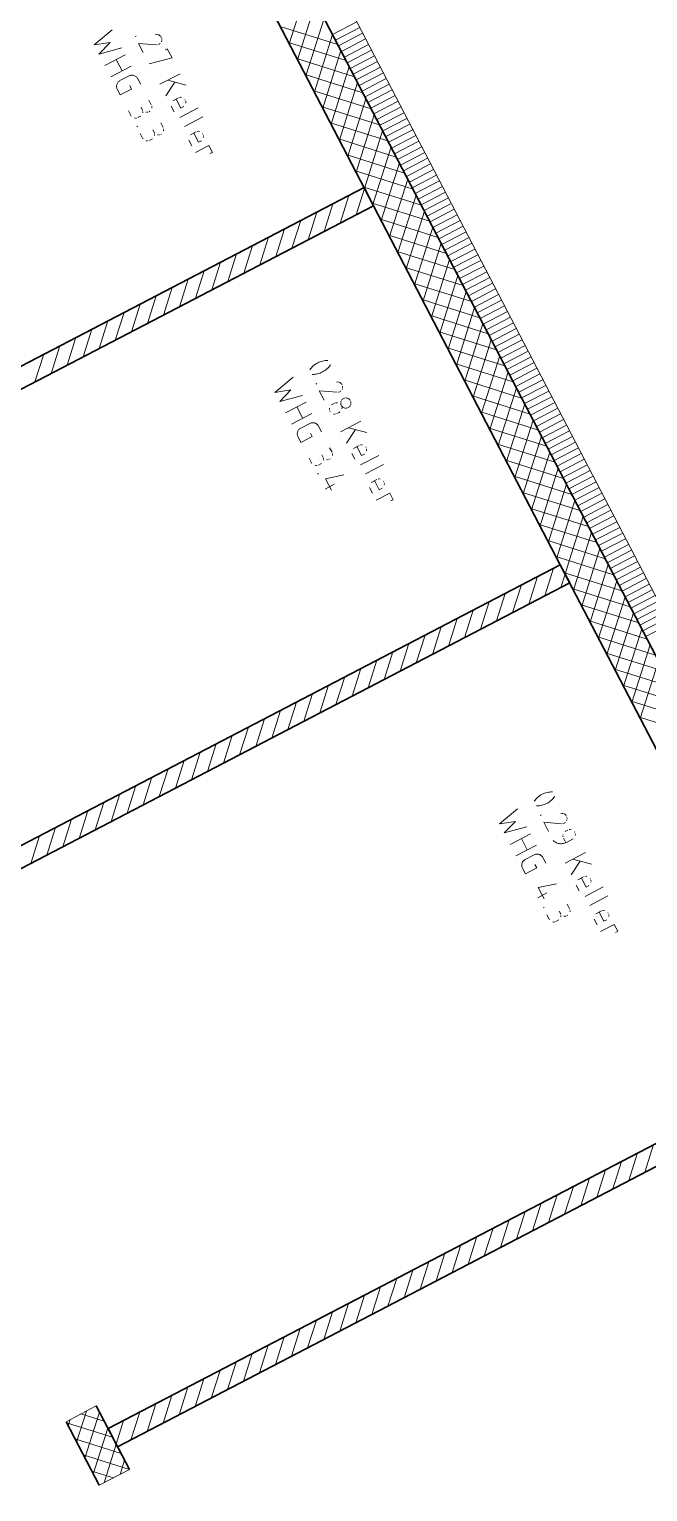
# Model space of a CAD drawing. Header units: metres. Extents: x 2740299.3 to 2740354.3, y 1267793.1 to 1267844.4.
# Drawn here: x 2740332.33 to 2740335.95, y 1267818.38 to 1267826.95 of the extents above; entities that cross this region are included whole.
import ezdxf

# ---------------------------------------------------------------- set-up
doc = ezdxf.new("R2010")
doc.units = ezdxf.units.M
doc.layers.add('grundriss', color=7, linetype='Continuous', true_color=0x000000)

msp = doc.modelspace()

# ---------------------------------------------------------------- linework, layer by layer
at = {"layer": 'grundriss', "color": 7, "linetype": 'Continuous', "lineweight": 18}
for p, q in [((2740335.8045, 1267824.0007), (2740328.871, 1267837.3247)), ((2740343.9843, 1267808.2817), (2740335.8045, 1267824.0007))]:
    msp.add_line(p, q, dxfattribs=at)
at = {"layer": 'grundriss', "color": 7, "linetype": 'Continuous', "lineweight": 35}
for p, q in [((2740335.6625, 1267823.9269), (2740328.729, 1267837.2508)), ((2740328.5073, 1267837.1354), (2740335.4407, 1267823.8115)), ((2740334.2913, 1267826.0203), (2740330.1354, 1267823.8576)), ((2740334.3467, 1267825.9139), (2740334.2913, 1267826.0203)), ((2740330.1908, 1267823.7512), (2740334.3467, 1267825.9139)), ((2740343.8424, 1267808.2078), (2740335.6625, 1267823.9269)), ((2740335.4407, 1267823.8115), (2740331.2848, 1267821.6488)), ((2740335.4961, 1267823.705), (2740335.4407, 1267823.8115)), ((2740335.4407, 1267823.8115), (2740343.6206, 1267808.0924)), ((2740331.3402, 1267821.5424), (2740335.4961, 1267823.705)), ((2740336.9479, 1267820.9152), (2740332.792, 1267818.7525)), ((2740332.8474, 1267818.646), (2740337.0033, 1267820.8087)), ((2740332.9166, 1267818.513), (2740332.7227, 1267818.8856)), ((2740332.5453, 1267818.7932), (2740332.7392, 1267818.4207)), ((2740332.792, 1267818.7525), (2740332.8474, 1267818.646))]:
    msp.add_line(p, q, dxfattribs=at)
at = {"layer": 'grundriss', "color": 18, "linetype": 'Continuous', "lineweight": 0, "true_color": 0x000000}
for p, q in [((2740333.8533, 1267826.862), (2740333.9597, 1267827.1992)), ((2740333.9023, 1267826.7679), (2740334.0086, 1267827.1051)), ((2740333.8003, 1267826.9639), (2740334.1375, 1267826.8575)), ((2740333.9512, 1267826.6738), (2740334.0576, 1267827.011)), ((2740334.2485, 1267826.9909), (2740334.1065, 1267826.917)), ((2740334.2658, 1267826.9576), (2740334.1238, 1267826.8838)), ((2740333.8493, 1267826.8698), (2740334.1864, 1267826.7634)), ((2740334.0002, 1267826.5797), (2740334.1066, 1267826.9169)), ((2740334.2831, 1267826.9243), (2740334.1411, 1267826.8505)), ((2740334.3004, 1267826.8911), (2740334.1585, 1267826.8172)), ((2740334.0492, 1267826.4857), (2740334.1555, 1267826.8228)), ((2740334.3177, 1267826.8578), (2740334.1758, 1267826.784)), ((2740334.335, 1267826.8245), (2740334.1931, 1267826.7507)), ((2740334.3523, 1267826.7913), (2740334.2104, 1267826.7174)), ((2740333.8982, 1267826.7757), (2740334.2354, 1267826.6693)), ((2740334.0981, 1267826.3916), (2740334.2045, 1267826.7287)), ((2740334.3696, 1267826.758), (2740334.2277, 1267826.6842)), ((2740334.3869, 1267826.7248), (2740334.245, 1267826.6509)), ((2740333.9472, 1267826.6816), (2740334.2844, 1267826.5753)), ((2740334.1471, 1267826.2975), (2740334.2535, 1267826.6347)), ((2740334.4043, 1267826.6915), (2740334.2623, 1267826.6176)), ((2740334.4216, 1267826.6582), (2740334.2796, 1267826.5844)), ((2740334.4389, 1267826.625), (2740334.2969, 1267826.5511)), ((2740333.9962, 1267826.5875), (2740334.3333, 1267826.4812)), ((2740334.1961, 1267826.2034), (2740334.3024, 1267826.5406)), ((2740334.4562, 1267826.5917), (2740334.3143, 1267826.5178)), ((2740334.4735, 1267826.5584), (2740334.3316, 1267826.4846)), ((2740334.4908, 1267826.5252), (2740334.3489, 1267826.4513)), ((2740334.0451, 1267826.4934), (2740334.3823, 1267826.3871)), ((2740334.245, 1267826.1093), (2740334.3514, 1267826.4465)), ((2740334.5081, 1267826.4919), (2740334.3662, 1267826.418)), ((2740334.5254, 1267826.4586), (2740334.3835, 1267826.3848)), ((2740334.0941, 1267826.3994), (2740334.4313, 1267826.293)), ((2740334.294, 1267826.0152), (2740334.4003, 1267826.3524)), ((2740334.5427, 1267826.4254), (2740334.4008, 1267826.3515)), ((2740334.56, 1267826.3921), (2740334.4181, 1267826.3182)), ((2740334.5774, 1267826.3588), (2740334.4354, 1267826.285)), ((2740334.143, 1267826.3053), (2740334.4802, 1267826.1989)), ((2740334.5947, 1267826.3256), (2740334.4527, 1267826.2517)), ((2740334.612, 1267826.2923), (2740334.47, 1267826.2184)), ((2740334.192, 1267826.2112), (2740334.5292, 1267826.1048)), ((2740334.3429, 1267825.9211), (2740334.4493, 1267826.2583)), ((2740334.6293, 1267826.259), (2740334.4874, 1267826.1852)), ((2740334.6466, 1267826.2258), (2740334.5047, 1267826.1519)), ((2740334.6639, 1267826.1925), (2740334.522, 1267826.1186)), ((2740334.241, 1267826.1171), (2740334.5781, 1267826.0107)), ((2740334.3919, 1267825.827), (2740334.4983, 1267826.1642)), ((2740334.6812, 1267826.1592), (2740334.5393, 1267826.0854)), ((2740334.6985, 1267826.126), (2740334.5566, 1267826.0521)), ((2740334.294, 1267826.0152), (2740334.2454, 1267825.8611)), ((2740334.2899, 1267826.023), (2740334.6271, 1267825.9166)), ((2740334.4409, 1267825.7329), (2740334.5472, 1267826.0701)), ((2740334.7158, 1267826.0927), (2740334.5739, 1267826.0188)), ((2740334.7332, 1267826.0594), (2740334.5912, 1267825.9856)), ((2740334.7505, 1267826.0262), (2740334.6085, 1267825.9523)), ((2740334.1082, 1267825.925), (2740334.0572, 1267825.7632)), ((2740334.2023, 1267825.974), (2740334.1513, 1267825.8122)), ((2740334.3389, 1267825.9289), (2740334.6761, 1267825.8225)), ((2740334.4898, 1267825.6389), (2740334.5962, 1267825.976)), ((2740334.7678, 1267825.9929), (2740334.6258, 1267825.9191)), ((2740334.7851, 1267825.9596), (2740334.6432, 1267825.8858)), ((2740334.8024, 1267825.9264), (2740334.6605, 1267825.8525)), ((2740334.0142, 1267825.8761), (2740333.9631, 1267825.7142)), ((2740334.3429, 1267825.9211), (2740334.3395, 1267825.9101)), ((2740334.5388, 1267825.5448), (2740334.6452, 1267825.8819)), ((2740334.8197, 1267825.8931), (2740334.6778, 1267825.8193)), ((2740334.837, 1267825.8598), (2740334.6951, 1267825.786)), ((2740333.826, 1267825.7782), (2740333.7749, 1267825.6163)), ((2740333.9201, 1267825.8271), (2740333.869, 1267825.6653)), ((2740334.3879, 1267825.8348), (2740334.725, 1267825.7285)), ((2740334.5877, 1267825.4507), (2740334.6941, 1267825.7879)), ((2740334.8543, 1267825.8266), (2740334.7124, 1267825.7527)), ((2740334.8716, 1267825.7933), (2740334.7297, 1267825.7195)), ((2740334.8889, 1267825.7601), (2740334.747, 1267825.6862)), ((2740333.6378, 1267825.6802), (2740333.5867, 1267825.5184)), ((2740333.7319, 1267825.7292), (2740333.6808, 1267825.5673)), ((2740334.4368, 1267825.7407), (2740334.774, 1267825.6344)), ((2740334.6367, 1267825.3566), (2740334.7431, 1267825.6938)), ((2740334.9063, 1267825.7268), (2740334.7643, 1267825.6529)), ((2740334.9236, 1267825.6935), (2740334.7816, 1267825.6197)), ((2740333.4496, 1267825.5823), (2740333.3986, 1267825.4205)), ((2740333.5437, 1267825.6313), (2740333.4927, 1267825.4694)), ((2740334.4858, 1267825.6466), (2740334.8229, 1267825.5403)), ((2740334.6857, 1267825.2625), (2740334.792, 1267825.5997)), ((2740334.9409, 1267825.6603), (2740334.7989, 1267825.5864)), ((2740334.9582, 1267825.627), (2740334.8163, 1267825.5531)), ((2740334.9755, 1267825.5937), (2740334.8336, 1267825.5199)), ((2740333.3555, 1267825.5333), (2740333.3045, 1267825.3715)), ((2740334.5347, 1267825.5526), (2740334.8719, 1267825.4462)), ((2740334.7346, 1267825.1684), (2740334.841, 1267825.5056)), ((2740334.9928, 1267825.5605), (2740334.8509, 1267825.4866)), ((2740335.0101, 1267825.5272), (2740334.8682, 1267825.4533)), ((2740333.1674, 1267825.4354), (2740333.1163, 1267825.2736)), ((2740333.2614, 1267825.4844), (2740333.2104, 1267825.3225)), ((2740334.5837, 1267825.4585), (2740334.9209, 1267825.3521)), ((2740334.7836, 1267825.0743), (2740334.89, 1267825.4115)), ((2740335.0274, 1267825.4939), (2740334.8855, 1267825.4201)), ((2740335.0447, 1267825.4607), (2740334.9028, 1267825.3868)), ((2740335.0621, 1267825.4274), (2740334.9201, 1267825.3535)), ((2740332.9792, 1267825.3375), (2740332.9281, 1267825.1757)), ((2740333.0733, 1267825.3865), (2740333.0222, 1267825.2246)), ((2740334.6327, 1267825.3644), (2740334.9698, 1267825.258)), ((2740335.0794, 1267825.3941), (2740334.9374, 1267825.3203)), ((2740335.0967, 1267825.3609), (2740334.9547, 1267825.287)), ((2740335.114, 1267825.3276), (2740334.9721, 1267825.2537)), ((2740332.791, 1267825.2396), (2740332.7399, 1267825.0777)), ((2740332.8851, 1267825.2885), (2740332.834, 1267825.1267)), ((2740334.6816, 1267825.2703), (2740335.0188, 1267825.1639)), ((2740334.8326, 1267824.9802), (2740334.9389, 1267825.3174)), ((2740335.1313, 1267825.2943), (2740334.9894, 1267825.2205)), ((2740335.1486, 1267825.2611), (2740335.0067, 1267825.1872)), ((2740332.6969, 1267825.1906), (2740332.6459, 1267825.0288)), ((2740334.7306, 1267825.1762), (2740335.0678, 1267825.0698)), ((2740334.8815, 1267824.8861), (2740334.9879, 1267825.2233)), ((2740335.1659, 1267825.2278), (2740335.024, 1267825.1539)), ((2740335.1832, 1267825.1945), (2740335.0413, 1267825.1207)), ((2740335.2005, 1267825.1613), (2740335.0586, 1267825.0874)), ((2740332.5087, 1267825.0927), (2740332.4577, 1267824.9308)), ((2740332.6028, 1267825.1416), (2740332.5518, 1267824.9798)), ((2740334.7795, 1267825.0821), (2740335.1167, 1267824.9757)), ((2740334.9305, 1267824.7921), (2740335.0368, 1267825.1292)), ((2740335.2178, 1267825.128), (2740335.0759, 1267825.0541)), ((2740335.2352, 1267825.0947), (2740335.0932, 1267825.0209)), ((2740332.4146, 1267825.0437), (2740332.3636, 1267824.8819)), ((2740334.8285, 1267824.988), (2740335.1657, 1267824.8817)), ((2740334.9794, 1267824.698), (2740335.0858, 1267825.0351)), ((2740335.2525, 1267825.0615), (2740335.1105, 1267824.9876)), ((2740335.2698, 1267825.0282), (2740335.1278, 1267824.9544)), ((2740335.2871, 1267824.9949), (2740335.1452, 1267824.9211)), ((2740335.0284, 1267824.6039), (2740335.1348, 1267824.9411)), ((2740335.3044, 1267824.9617), (2740335.1625, 1267824.8878)), ((2740335.3217, 1267824.9284), (2740335.1798, 1267824.8546)), ((2740334.8775, 1267824.8939), (2740335.2146, 1267824.7876)), ((2740335.0774, 1267824.5098), (2740335.1837, 1267824.847)), ((2740335.339, 1267824.8951), (2740335.1971, 1267824.8213)), ((2740335.3563, 1267824.8619), (2740335.2144, 1267824.788)), ((2740335.3736, 1267824.8286), (2740335.2317, 1267824.7548)), ((2740334.9264, 1267824.7998), (2740335.2636, 1267824.6935)), ((2740335.1263, 1267824.4157), (2740335.2327, 1267824.7529)), ((2740335.391, 1267824.7954), (2740335.249, 1267824.7215)), ((2740335.4083, 1267824.7621), (2740335.2663, 1267824.6882)), ((2740335.4256, 1267824.7288), (2740335.2836, 1267824.655)), ((2740334.9754, 1267824.7058), (2740335.3126, 1267824.5994)), ((2740335.1753, 1267824.3216), (2740335.2817, 1267824.6588)), ((2740335.4429, 1267824.6956), (2740335.301, 1267824.6217)), ((2740335.4602, 1267824.6623), (2740335.3183, 1267824.5884)), ((2740335.0244, 1267824.6117), (2740335.3615, 1267824.5053)), ((2740335.2243, 1267824.2275), (2740335.3306, 1267824.5647)), ((2740335.4775, 1267824.629), (2740335.3356, 1267824.5552)), ((2740335.4948, 1267824.5958), (2740335.3529, 1267824.5219)), ((2740335.5121, 1267824.5625), (2740335.3702, 1267824.4886)), ((2740335.0733, 1267824.5176), (2740335.4105, 1267824.4112)), ((2740335.2732, 1267824.1334), (2740335.3796, 1267824.4706)), ((2740335.5294, 1267824.5292), (2740335.3875, 1267824.4554)), ((2740335.5468, 1267824.496), (2740335.4048, 1267824.4221)), ((2740335.1223, 1267824.4235), (2740335.4595, 1267824.3171)), ((2740335.5641, 1267824.4627), (2740335.4221, 1267824.3888)), ((2740335.5814, 1267824.4294), (2740335.4394, 1267824.3556)), ((2740335.5987, 1267824.3962), (2740335.4568, 1267824.3223)), ((2740335.1712, 1267824.3294), (2740335.5084, 1267824.223)), ((2740335.3222, 1267824.0393), (2740335.4285, 1267824.3765)), ((2740335.616, 1267824.3629), (2740335.4741, 1267824.289)), ((2740335.6333, 1267824.3296), (2740335.4914, 1267824.2558)), ((2740335.6506, 1267824.2964), (2740335.5087, 1267824.2225)), ((2740335.2202, 1267824.2353), (2740335.5574, 1267824.1289)), ((2740335.3711, 1267823.9453), (2740335.4775, 1267824.2824)), ((2740335.6679, 1267824.2631), (2740335.526, 1267824.1892)), ((2740335.6852, 1267824.2298), (2740335.5433, 1267824.156)), ((2740335.2692, 1267824.1412), (2740335.6063, 1267824.0349)), ((2740335.4201, 1267823.8512), (2740335.5265, 1267824.1883)), ((2740335.7025, 1267824.1966), (2740335.5606, 1267824.1227)), ((2740335.7199, 1267824.1633), (2740335.5779, 1267824.0894)), ((2740335.7372, 1267824.13), (2740335.5952, 1267824.0562)), ((2740335.3181, 1267824.0471), (2740335.6553, 1267823.9408)), ((2740335.4952, 1267823.8398), (2740335.5754, 1267824.0943)), ((2740335.7545, 1267824.0968), (2740335.6125, 1267824.0229)), ((2740335.7718, 1267824.0635), (2740335.6299, 1267823.9897)), ((2740335.5892, 1267823.8888), (2740335.6244, 1267824.0002)), ((2740335.7891, 1267824.0302), (2740335.6472, 1267823.9564)), ((2740335.8064, 1267823.997), (2740335.6645, 1267823.9231)), ((2740335.8237, 1267823.9637), (2740335.6818, 1267823.8899)), ((2740335.3671, 1267823.953), (2740335.5823, 1267823.8851)), ((2740335.518, 1267823.663), (2740335.5892, 1267823.8888)), ((2740335.567, 1267823.5689), (2740335.6733, 1267823.9061)), ((2740335.5823, 1267823.8851), (2740335.7043, 1267823.8467)), ((2740335.841, 1267823.9304), (2740335.6991, 1267823.8566)), ((2740335.8583, 1267823.8972), (2740335.7164, 1267823.8233)), ((2740335.4011, 1267823.7908), (2740335.35, 1267823.629)), ((2740335.416, 1267823.8589), (2740335.4882, 1267823.8362)), ((2740335.4691, 1267823.7571), (2740335.4952, 1267823.8398)), ((2740335.4882, 1267823.8362), (2740335.7532, 1267823.7526)), ((2740335.6159, 1267823.4748), (2740335.7223, 1267823.812)), ((2740335.8757, 1267823.8639), (2740335.7337, 1267823.7901)), ((2740335.893, 1267823.8307), (2740335.751, 1267823.7568)), ((2740335.9103, 1267823.7974), (2740335.7683, 1267823.7235)), ((2740335.307, 1267823.7419), (2740335.2559, 1267823.58)), ((2740335.4691, 1267823.7571), (2740335.4441, 1267823.6779)), ((2740335.465, 1267823.7649), (2740335.8022, 1267823.6585)), ((2740335.6649, 1267823.3807), (2740335.7713, 1267823.7179)), ((2740335.9276, 1267823.7641), (2740335.7857, 1267823.6903)), ((2740335.9449, 1267823.7309), (2740335.803, 1267823.657)), ((2740335.9622, 1267823.6976), (2740335.8203, 1267823.6237)), ((2740335.1188, 1267823.6439), (2740335.0677, 1267823.4821)), ((2740335.2129, 1267823.6929), (2740335.1618, 1267823.5311)), ((2740335.514, 1267823.6708), (2740335.8511, 1267823.5644)), ((2740335.7139, 1267823.2866), (2740335.8202, 1267823.6238)), ((2740335.9795, 1267823.6643), (2740335.8376, 1267823.5905)), ((2740335.9968, 1267823.6311), (2740335.8549, 1267823.5572)), ((2740334.9306, 1267823.546), (2740334.8796, 1267823.3842)), ((2740335.0247, 1267823.595), (2740334.9737, 1267823.4331)), ((2740335.5629, 1267823.5767), (2740335.9001, 1267823.4703)), ((2740335.7628, 1267823.1925), (2740335.8692, 1267823.5297)), ((2740336.0141, 1267823.5978), (2740335.8722, 1267823.5239)), ((2740336.0314, 1267823.5645), (2740335.8895, 1267823.4907)), ((2740336.0488, 1267823.5313), (2740335.9068, 1267823.4574)), ((2740334.7424, 1267823.4481), (2740334.6914, 1267823.2863)), ((2740334.8365, 1267823.4971), (2740334.7855, 1267823.3352)), ((2740335.6119, 1267823.4826), (2740335.9491, 1267823.3762)), ((2740336.0661, 1267823.498), (2740335.9241, 1267823.4241)), ((2740336.0834, 1267823.4647), (2740335.9414, 1267823.3909)), ((2740334.6484, 1267823.3991), (2740334.5973, 1267823.2373)), ((2740335.6609, 1267823.3885), (2740335.998, 1267823.2821)), ((2740335.8118, 1267823.0985), (2740335.9182, 1267823.4356)), ((2740334.4602, 1267823.3012), (2740334.4091, 1267823.1394)), ((2740334.5543, 1267823.3502), (2740334.5032, 1267823.1883)), ((2740335.7098, 1267823.2944), (2740336.047, 1267823.188)), ((2740335.8608, 1267823.0044), (2740335.9671, 1267823.3415)), ((2740334.272, 1267823.2033), (2740334.2209, 1267823.0414)), ((2740334.3661, 1267823.2523), (2740334.315, 1267823.0904)), ((2740335.7588, 1267823.2003), (2740336.096, 1267823.094)), ((2740335.9097, 1267822.9103), (2740336.0161, 1267823.2474)), ((2740334.0838, 1267823.1054), (2740334.0328, 1267822.9435)), ((2740334.1779, 1267823.1543), (2740334.1269, 1267822.9925)), ((2740335.8077, 1267823.1062), (2740336.1449, 1267822.9999)), ((2740333.9897, 1267823.0564), (2740333.9387, 1267822.8946)), ((2740335.8567, 1267823.0121), (2740336.1939, 1267822.9058)), ((2740333.8016, 1267822.9585), (2740333.7505, 1267822.7966)), ((2740333.8956, 1267823.0074), (2740333.8446, 1267822.8456)), ((2740333.6134, 1267822.8606), (2740333.5623, 1267822.6987)), ((2740333.7075, 1267822.9095), (2740333.6564, 1267822.7477)), ((2740335.9057, 1267822.9181), (2740336.2428, 1267822.8117)), ((2740333.4252, 1267822.7626), (2740333.3741, 1267822.6008)), ((2740333.5193, 1267822.8116), (2740333.4682, 1267822.6498)), ((2740333.3311, 1267822.7137), (2740333.2801, 1267822.5518)), ((2740333.1429, 1267822.6157), (2740333.0919, 1267822.4539)), ((2740333.237, 1267822.6647), (2740333.186, 1267822.5029)), ((2740332.9548, 1267822.5178), (2740332.9037, 1267822.356)), ((2740333.0488, 1267822.5668), (2740332.9978, 1267822.4049)), ((2740332.7666, 1267822.4199), (2740332.7155, 1267822.2581)), ((2740332.8607, 1267822.4689), (2740332.8096, 1267822.307)), ((2740332.6725, 1267822.3709), (2740332.6214, 1267822.2091)), ((2740332.4843, 1267822.273), (2740332.4332, 1267822.1112)), ((2740332.5784, 1267822.322), (2740332.5273, 1267822.1601)), ((2740332.3902, 1267822.2241), (2740332.3392, 1267822.0622)), ((2740335.8937, 1267820.3666), (2740335.8427, 1267820.2047)), ((2740335.9878, 1267820.4155), (2740335.9367, 1267820.2537)), ((2740335.7996, 1267820.3176), (2740335.7486, 1267820.1558)), ((2740335.6114, 1267820.2197), (2740335.5604, 1267820.0578)), ((2740335.7055, 1267820.2686), (2740335.6545, 1267820.1068)), ((2740335.4233, 1267820.1218), (2740335.3722, 1267819.9599)), ((2740335.5174, 1267820.1707), (2740335.4663, 1267820.0089)), ((2740335.2351, 1267820.0238), (2740335.184, 1267819.862)), ((2740335.3292, 1267820.0728), (2740335.2781, 1267819.911)), ((2740335.141, 1267819.9749), (2740335.0899, 1267819.813)), ((2740334.9528, 1267819.877), (2740334.9018, 1267819.7151)), ((2740335.0469, 1267819.9259), (2740334.9958, 1267819.7641)), ((2740334.7646, 1267819.779), (2740334.7136, 1267819.6172)), ((2740334.8587, 1267819.828), (2740334.8077, 1267819.6662)), ((2740334.5765, 1267819.6811), (2740334.5254, 1267819.5193)), ((2740334.6705, 1267819.7301), (2740334.6195, 1267819.5682)), ((2740334.4824, 1267819.6321), (2740334.4313, 1267819.4703)), ((2740334.2942, 1267819.5342), (2740334.2431, 1267819.3724)), ((2740334.3883, 1267819.5832), (2740334.3372, 1267819.4213)), ((2740334.106, 1267819.4363), (2740334.055, 1267819.2745)), ((2740334.2001, 1267819.4853), (2740334.149, 1267819.3234)), ((2740333.9178, 1267819.3384), (2740333.8668, 1267819.1765)), ((2740334.0119, 1267819.3873), (2740333.9609, 1267819.2255)), ((2740333.8237, 1267819.2894), (2740333.7727, 1267819.1276)), ((2740333.6356, 1267819.1915), (2740333.5845, 1267819.0296)), ((2740333.7297, 1267819.2405), (2740333.6786, 1267819.0786)), ((2740333.4474, 1267819.0936), (2740333.3963, 1267818.9317)), ((2740333.5415, 1267819.1425), (2740333.4904, 1267818.9807)), ((2740333.2592, 1267818.9956), (2740333.2082, 1267818.8338)), ((2740333.3533, 1267819.0446), (2740333.3022, 1267818.8828)), ((2740333.1651, 1267818.9467), (2740333.1141, 1267818.7848)), ((2740332.6073, 1267818.6741), (2740332.6644, 1267818.8552)), ((2740332.6327, 1267818.8387), (2740332.7695, 1267818.7956)), ((2740332.6562, 1267818.58), (2740332.7413, 1267818.8498)), ((2740332.9769, 1267818.8488), (2740332.9259, 1267818.6869)), ((2740333.071, 1267818.8977), (2740333.02, 1267818.7359)), ((2740332.5488, 1267818.7866), (2740332.8185, 1267818.7015)), ((2740332.5583, 1267818.7682), (2740332.5703, 1267818.8063)), ((2740332.7052, 1267818.4859), (2740332.7903, 1267818.7557)), ((2740332.8829, 1267818.7998), (2740332.8393, 1267818.6616)), ((2740332.5977, 1267818.6925), (2740332.8675, 1267818.6074)), ((2740332.768, 1267818.4356), (2740332.8393, 1267818.6616)), ((2740332.6467, 1267818.5984), (2740332.9164, 1267818.5133)), ((2740332.8621, 1267818.4846), (2740332.8882, 1267818.5675)), ((2740332.6956, 1267818.5043), (2740332.8228, 1267818.4642))]:
    msp.add_line(p, q, dxfattribs=at)
at = {"layer": 'grundriss', "color": 7, "lineweight": 0}
for p, q in [((2740332.8164, 1267826.944), (2740332.7106, 1267826.855)), ((2740332.7106, 1267826.855), (2740332.8042, 1267826.8699)), ((2740332.8042, 1267826.8699), (2740332.7383, 1267826.8018)), ((2740332.9496, 1267826.9041), (2740332.9564, 1267826.9073)), ((2740333.0701, 1267826.9158), (2740333.0741, 1267826.9165)), ((2740333.0781, 1267826.9165), (2740333.0821, 1267826.916)), ((2740333.0858, 1267826.915), (2740333.0896, 1267826.9135)), ((2740333.0896, 1267826.9135), (2740333.0931, 1267826.9115)), ((2740333.0931, 1267826.9115), (2740333.0963, 1267826.9091)), ((2740333.0963, 1267826.9091), (2740333.0993, 1267826.9063)), ((2740333.1016, 1267826.9033), (2740333.1038, 1267826.8998)), ((2740333.1055, 1267826.8766), (2740333.104, 1267826.8729)), ((2740333.1063, 1267826.8923), (2740333.107, 1267826.8883)), ((2740333.107, 1267826.8844), (2740333.1065, 1267826.8804)), ((2740332.7383, 1267826.8018), (2740332.8718, 1267826.8375)), ((2740332.773, 1267826.7352), (2740332.8927, 1267826.7976)), ((2740333.0751, 1267826.8559), (2740332.9703, 1267826.8641)), ((2740332.9703, 1267826.8641), (2740332.998, 1267826.8108)), ((2740333.0327, 1267826.7444), (2740333.1662, 1267826.7801)), ((2740333.0868, 1267826.8577), (2740333.0828, 1267826.8567)), ((2740333.0938, 1267826.8612), (2740333.0903, 1267826.8592)), ((2740333.0971, 1267826.8636), (2740333.0938, 1267826.8612)), ((2740333.1385, 1267826.8332), (2740333.1253, 1267826.8262)), ((2740333.1662, 1267826.7801), (2740333.1385, 1267826.8332)), ((2740332.9271, 1267826.731), (2740332.8076, 1267826.6689)), ((2740332.8393, 1267826.7699), (2740332.874, 1267826.7033)), ((2740332.8413, 1267826.616), (2740332.8421, 1267826.6202)), ((2740332.8413, 1267826.6117), (2740332.8413, 1267826.616)), ((2740332.8418, 1267826.6077), (2740332.8413, 1267826.6117)), ((2740332.8421, 1267826.6202), (2740332.8431, 1267826.6242)), ((2740332.8431, 1267826.6242), (2740332.8446, 1267826.6282)), ((2740332.8446, 1267826.6282), (2740332.8466, 1267826.6319)), ((2740332.8466, 1267826.6319), (2740332.8488, 1267826.6354)), ((2740332.8488, 1267826.6354), (2740332.8516, 1267826.6387)), ((2740332.8516, 1267826.6387), (2740332.8545, 1267826.6414)), ((2740332.8545, 1267826.6414), (2740332.8578, 1267826.6439)), ((2740332.8578, 1267826.6439), (2740332.8615, 1267826.6462)), ((2740332.8615, 1267826.6462), (2740332.9147, 1267826.6739)), ((2740332.9147, 1267826.6739), (2740332.9184, 1267826.6756)), ((2740332.9184, 1267826.6756), (2740332.9224, 1267826.6768)), ((2740332.9189, 1267826.617), (2740332.9294, 1267826.597)), ((2740332.9224, 1267826.6768), (2740332.9266, 1267826.6776)), ((2740332.9266, 1267826.6776), (2740332.9306, 1267826.6781)), ((2740332.9306, 1267826.6781), (2740332.9349, 1267826.6781)), ((2740332.9349, 1267826.6781), (2740332.9391, 1267826.6773)), ((2740332.9391, 1267826.6773), (2740332.9431, 1267826.6764)), ((2740332.9431, 1267826.6764), (2740332.9471, 1267826.6749)), ((2740332.9471, 1267826.6749), (2740332.9508, 1267826.6729)), ((2740332.9508, 1267826.6729), (2740332.9543, 1267826.6706)), ((2740332.9543, 1267826.6706), (2740332.9576, 1267826.6679)), ((2740332.9576, 1267826.6679), (2740332.9603, 1267826.6649)), ((2740332.9603, 1267826.6649), (2740332.9628, 1267826.6616)), ((2740332.9628, 1267826.6616), (2740332.9651, 1267826.6579)), ((2740332.9653, 1267826.6579), (2740332.9825, 1267826.6247)), ((2740333.0948, 1267826.6247), (2740333.2146, 1267826.6868)), ((2740333.1831, 1267826.6379), (2740333.1297, 1267826.5573)), ((2740333.2492, 1267826.6204), (2740333.1415, 1267826.6489)), ((2740332.8426, 1267826.6035), (2740332.8418, 1267826.6077)), ((2740332.8438, 1267826.5995), (2740332.8426, 1267826.6035)), ((2740332.8456, 1267826.5958), (2740332.8438, 1267826.5995)), ((2740332.8628, 1267826.5623), (2740332.8456, 1267826.5955)), ((2740332.9294, 1267826.597), (2740332.8628, 1267826.5623)), ((2740333.0309, 1267826.5314), (2740333.0449, 1267826.505)), ((2740333.1707, 1267826.5279), (2740333.2038, 1267826.5451)), ((2740333.2181, 1267826.4849), (2740333.1904, 1267826.5381)), ((2740333.2111, 1267826.5478), (2740333.2151, 1267826.5486)), ((2740333.2188, 1267826.5486), (2740333.2228, 1267826.5481)), ((2740333.242, 1267826.5358), (2740333.244, 1267826.5323)), ((2740333.2467, 1267826.5251), (2740333.2475, 1267826.5211)), ((2740332.9251, 1267826.4426), (2740332.9114, 1267826.4693)), ((2740332.9274, 1267826.4391), (2740332.9254, 1267826.4426)), ((2740332.9823, 1267826.4389), (2740332.9788, 1267826.4369)), ((2740332.9915, 1267826.4773), (2740332.9848, 1267826.4905)), ((2740332.9938, 1267826.4738), (2740332.9918, 1267826.4773)), ((2740332.9943, 1267826.4698), (2740332.995, 1267826.4658)), ((2740332.995, 1267826.4621), (2740332.9945, 1267826.4581)), ((2740333.017, 1267826.4611), (2740333.013, 1267826.4616)), ((2740333.0247, 1267826.4618), (2740333.0207, 1267826.4611)), ((2740333.0354, 1267826.4665), (2740333.0319, 1267826.4645)), ((2740333.0474, 1267826.4975), (2740333.0481, 1267826.4935)), ((2740333.0481, 1267826.4897), (2740333.0476, 1267826.4858)), ((2740333.1784, 1267826.4642), (2740333.1609, 1267826.4974)), ((2740333.2123, 1267826.4313), (2740333.3186, 1267826.4867)), ((2740333.2315, 1267826.4919), (2740333.2181, 1267826.4849)), ((2740333.2348, 1267826.4942), (2740333.2313, 1267826.4922)), ((2740333.2475, 1267826.5174), (2740333.247, 1267826.5134)), ((2740332.9506, 1267826.4264), (2740332.9466, 1267826.4269)), ((2740332.9583, 1267826.4271), (2740332.9543, 1267826.4264)), ((2740332.9598, 1267826.376), (2740332.9663, 1267826.3795)), ((2740332.9788, 1267826.4366), (2740332.9656, 1267826.4299)), ((2740333.0609, 1267826.344), (2740333.0539, 1267826.3575)), ((2740333.1003, 1267826.3984), (2740333.114, 1267826.3717)), ((2740333.1165, 1267826.3645), (2740333.1172, 1267826.3605)), ((2740333.1172, 1267826.3568), (2740333.1167, 1267826.3528)), ((2740333.24, 1267826.3779), (2740333.3463, 1267826.4333)), ((2740332.9943, 1267826.3096), (2740332.9805, 1267826.3361)), ((2740332.9965, 1267826.3061), (2740332.9945, 1267826.3096)), ((2740333.0197, 1267826.2934), (2740333.0157, 1267826.2939)), ((2740333.0274, 1267826.2942), (2740333.0234, 1267826.2934)), ((2740333.0481, 1267826.3036), (2740333.0347, 1267826.2966)), ((2740333.0514, 1267826.3059), (2740333.0479, 1267826.3039)), ((2740333.0629, 1267826.3408), (2740333.0609, 1267826.3443)), ((2740333.0634, 1267826.3368), (2740333.0641, 1267826.3328)), ((2740333.0641, 1267826.3291), (2740333.0636, 1267826.3251)), ((2740333.0861, 1267826.3281), (2740333.0821, 1267826.3286)), ((2740333.0938, 1267826.3288), (2740333.0898, 1267826.3281)), ((2740333.1045, 1267826.3336), (2740333.101, 1267826.3316)), ((2740333.2822, 1267826.2647), (2740333.2647, 1267826.2978)), ((2740333.2744, 1267826.3283), (2740333.3076, 1267826.3455)), ((2740333.3218, 1267826.2854), (2740333.2944, 1267826.3385)), ((2740333.3029, 1267826.2247), (2740333.3827, 1267826.2662)), ((2740333.3149, 1267826.3482), (2740333.3188, 1267826.349)), ((2740333.3353, 1267826.2924), (2740333.3218, 1267826.2854)), ((2740333.3226, 1267826.349), (2740333.3266, 1267826.3485)), ((2740333.3386, 1267826.2946), (2740333.3351, 1267826.2926)), ((2740333.3458, 1267826.3363), (2740333.3478, 1267826.3328)), ((2740333.3505, 1267826.3255), (2740333.3513, 1267826.3215)), ((2740333.3513, 1267826.3178), (2740333.3508, 1267826.3138)), ((2740333.3827, 1267826.2662), (2740333.4034, 1267826.2262)), ((2740333.4034, 1267826.2262), (2740333.3899, 1267826.2195)), ((2740334, 1267824.9808), (2740334.0062, 1267824.9855)), ((2740334.0062, 1267824.9855), (2740334.013, 1267824.9895)), ((2740334.013, 1267824.9895), (2740334.0197, 1267824.9935)), ((2740334.0197, 1267824.9935), (2740334.0267, 1267824.9967)), ((2740334.0267, 1267824.9967), (2740334.0339, 1267824.9997)), ((2740334.0339, 1267824.9997), (2740334.0414, 1267825.0022)), ((2740334.0414, 1267825.0022), (2740334.0489, 1267825.0042)), ((2740334.0489, 1267825.0042), (2740334.0566, 1267825.006)), ((2740334.0566, 1267825.006), (2740334.0644, 1267825.007)), ((2740334.0644, 1267825.007), (2740334.0721, 1267825.0075)), ((2740334.0721, 1267825.0075), (2740334.0798, 1267825.0077)), ((2740333.8752, 1267824.9092), (2740333.7695, 1267824.8202)), ((2740333.9736, 1267824.9523), (2740333.9781, 1267824.9586)), ((2740333.9781, 1267824.9586), (2740333.983, 1267824.9648)), ((2740333.983, 1267824.9648), (2740333.9883, 1267824.9703)), ((2740333.9953, 1267824.9261), (2740333.9875, 1267824.9259)), ((2740333.9883, 1267824.9703), (2740333.994, 1267824.9758)), ((2740333.994, 1267824.9758), (2740334, 1267824.9808)), ((2740334.003, 1267824.9266), (2740333.9953, 1267824.9261)), ((2740334.0107, 1267824.9276), (2740334.003, 1267824.9266)), ((2740334.0185, 1267824.9294), (2740334.0107, 1267824.9276)), ((2740334.026, 1267824.9314), (2740334.0185, 1267824.9294)), ((2740334.0334, 1267824.9339), (2740334.026, 1267824.9314)), ((2740334.0407, 1267824.9369), (2740334.0334, 1267824.9339)), ((2740334.0477, 1267824.9401), (2740334.0407, 1267824.9369)), ((2740334.0544, 1267824.9441), (2740334.0477, 1267824.9401)), ((2740334.0611, 1267824.9481), (2740334.0544, 1267824.9441)), ((2740334.0674, 1267824.9528), (2740334.0611, 1267824.9481)), ((2740334.0734, 1267824.9578), (2740334.0674, 1267824.9528)), ((2740334.0791, 1267824.9633), (2740334.0734, 1267824.9578)), ((2740334.0843, 1267824.9688), (2740334.0791, 1267824.9633)), ((2740334.0893, 1267824.975), (2740334.0843, 1267824.9688)), ((2740334.0938, 1267824.9813), (2740334.0893, 1267824.975)), ((2740333.7695, 1267824.8202), (2740333.863, 1267824.8351)), ((2740333.863, 1267824.8351), (2740333.7972, 1267824.767)), ((2740334.0085, 1267824.8692), (2740334.0152, 1267824.8725)), ((2740334.134, 1267824.8211), (2740334.0292, 1267824.8293)), ((2740334.0292, 1267824.8293), (2740334.0569, 1267824.7759)), ((2740334.129, 1267824.881), (2740334.133, 1267824.8817)), ((2740334.137, 1267824.8817), (2740334.141, 1267824.8812)), ((2740334.1457, 1267824.8228), (2740334.1417, 1267824.8218)), ((2740334.1447, 1267824.8802), (2740334.1485, 1267824.8787)), ((2740334.1485, 1267824.8787), (2740334.1519, 1267824.8767)), ((2740334.1527, 1267824.8263), (2740334.1492, 1267824.8243)), ((2740334.1519, 1267824.8767), (2740334.1552, 1267824.8742)), ((2740334.1559, 1267824.8288), (2740334.1527, 1267824.8263)), ((2740334.1552, 1267824.8742), (2740334.1582, 1267824.8715)), ((2740334.1604, 1267824.8685), (2740334.1627, 1267824.865)), ((2740334.1644, 1267824.8418), (2740334.1629, 1267824.8381)), ((2740334.1652, 1267824.8575), (2740334.1659, 1267824.8535)), ((2740334.1659, 1267824.8495), (2740334.1654, 1267824.8455)), ((2740333.7972, 1267824.767), (2740333.9306, 1267824.8027)), ((2740333.8318, 1267824.7004), (2740333.9516, 1267824.7628)), ((2740333.8982, 1267824.7351), (2740333.9329, 1267824.6685)), ((2740334.0881, 1267824.7246), (2740334.0886, 1267824.7285)), ((2740334.1008, 1267824.7478), (2740334.1043, 1267824.7497)), ((2740334.1043, 1267824.75), (2740334.1175, 1267824.7567)), ((2740334.125, 1267824.7595), (2740334.129, 1267824.7602)), ((2740334.1327, 1267824.7602), (2740334.1367, 1267824.7597)), ((2740334.1549, 1267824.7537), (2740334.1547, 1267824.758)), ((2740334.1549, 1267824.762), (2740334.1557, 1267824.766)), ((2740334.1559, 1267824.7497), (2740334.1549, 1267824.7537)), ((2740334.1557, 1267824.766), (2740334.1572, 1267824.77)), ((2740334.1559, 1267824.7475), (2740334.1579, 1267824.744)), ((2740334.1592, 1267824.7423), (2740334.1572, 1267824.746)), ((2740334.1589, 1267824.7734), (2740334.1614, 1267824.7769)), ((2740334.1607, 1267824.7368), (2740334.1614, 1267824.7328)), ((2740334.1614, 1267824.729), (2740334.1609, 1267824.7251)), ((2740334.1614, 1267824.7769), (2740334.1642, 1267824.7799)), ((2740334.1642, 1267824.736), (2740334.1614, 1267824.739)), ((2740334.1642, 1267824.7799), (2740334.1674, 1267824.7824)), ((2740334.1674, 1267824.7335), (2740334.1642, 1267824.736)), ((2740334.1674, 1267824.7824), (2740334.1709, 1267824.7844)), ((2740334.1709, 1267824.7313), (2740334.1674, 1267824.7335)), ((2740334.1709, 1267824.7844), (2740334.1746, 1267824.7862)), ((2740334.1746, 1267824.7298), (2740334.1709, 1267824.7313)), ((2740334.1786, 1267824.7285), (2740334.1746, 1267824.7298)), ((2740334.1784, 1267824.7872), (2740334.1826, 1267824.7879)), ((2740334.1826, 1267824.728), (2740334.1786, 1267824.7285)), ((2740334.1866, 1267824.7879), (2740334.1906, 1267824.7874)), ((2740334.1909, 1267824.7288), (2740334.1866, 1267824.728)), ((2740334.1906, 1267824.7874), (2740334.1946, 1267824.7862)), ((2740334.1946, 1267824.7862), (2740334.1983, 1267824.7847)), ((2740334.1983, 1267824.7315), (2740334.1946, 1267824.7298)), ((2740334.1983, 1267824.7847), (2740334.2018, 1267824.7824)), ((2740334.2018, 1267824.7335), (2740334.1983, 1267824.7315)), ((2740334.2018, 1267824.7824), (2740334.2051, 1267824.7799)), ((2740334.2051, 1267824.736), (2740334.2018, 1267824.7335)), ((2740334.2051, 1267824.7799), (2740334.2078, 1267824.7769)), ((2740334.2078, 1267824.739), (2740334.2051, 1267824.736)), ((2740334.2103, 1267824.7425), (2740334.2078, 1267824.739)), ((2740334.2101, 1267824.7737), (2740334.2121, 1267824.77)), ((2740334.2136, 1267824.75), (2740334.2121, 1267824.746)), ((2740334.2133, 1267824.7662), (2740334.2143, 1267824.7622)), ((2740334.2143, 1267824.754), (2740334.2136, 1267824.75)), ((2740334.2143, 1267824.7622), (2740334.2146, 1267824.758)), ((2740333.986, 1267824.6962), (2740333.8665, 1267824.634)), ((2740333.9204, 1267824.6113), (2740333.9735, 1267824.639)), ((2740333.9735, 1267824.639), (2740333.9773, 1267824.6408)), ((2740333.9773, 1267824.6408), (2740333.9813, 1267824.642)), ((2740333.9813, 1267824.642), (2740333.9855, 1267824.6428)), ((2740333.9855, 1267824.6428), (2740333.9895, 1267824.6433)), ((2740333.9895, 1267824.6433), (2740333.9937, 1267824.6433)), ((2740333.9937, 1267824.6433), (2740333.998, 1267824.6425)), ((2740333.998, 1267824.6425), (2740334.002, 1267824.6415)), ((2740334.002, 1267824.6415), (2740334.006, 1267824.64)), ((2740334.006, 1267824.64), (2740334.0097, 1267824.638)), ((2740334.0888, 1267824.7168), (2740334.0881, 1267824.7208)), ((2740334.0936, 1267824.7061), (2740334.0916, 1267824.7096)), ((2740334.1168, 1267824.6934), (2740334.1128, 1267824.6939)), ((2740334.1245, 1267824.6941), (2740334.1205, 1267824.6934)), ((2740334.1452, 1267824.7036), (2740334.132, 1267824.6966)), ((2740334.1487, 1267824.7058), (2740334.1452, 1267824.7038)), ((2740334.1537, 1267824.5898), (2740334.2734, 1267824.652)), ((2740333.9002, 1267824.5812), (2740333.9009, 1267824.5854)), ((2740333.9002, 1267824.5769), (2740333.9002, 1267824.5812)), ((2740333.9007, 1267824.5729), (2740333.9002, 1267824.5769)), ((2740333.9014, 1267824.5687), (2740333.9007, 1267824.5729)), ((2740333.9009, 1267824.5854), (2740333.9019, 1267824.5894)), ((2740333.9027, 1267824.5647), (2740333.9014, 1267824.5687)), ((2740333.9019, 1267824.5894), (2740333.9034, 1267824.5934)), ((2740333.9044, 1267824.561), (2740333.9027, 1267824.5647)), ((2740333.9034, 1267824.5934), (2740333.9054, 1267824.5971)), ((2740333.9217, 1267824.5275), (2740333.9044, 1267824.5607)), ((2740333.9054, 1267824.5971), (2740333.9077, 1267824.6006)), ((2740333.9077, 1267824.6006), (2740333.9104, 1267824.6039)), ((2740333.9104, 1267824.6039), (2740333.9134, 1267824.6066)), ((2740333.9134, 1267824.6066), (2740333.9167, 1267824.6091)), ((2740333.9167, 1267824.6091), (2740333.9204, 1267824.6113)), ((2740333.9883, 1267824.5622), (2740333.9217, 1267824.5275)), ((2740333.9778, 1267824.5822), (2740333.9883, 1267824.5622)), ((2740334.0097, 1267824.638), (2740334.0132, 1267824.6358)), ((2740334.0132, 1267824.6358), (2740334.0165, 1267824.6331)), ((2740334.0165, 1267824.6331), (2740334.0192, 1267824.6301)), ((2740334.0192, 1267824.6301), (2740334.0217, 1267824.6268)), ((2740334.0217, 1267824.6268), (2740334.0239, 1267824.6231)), ((2740334.0242, 1267824.6231), (2740334.0414, 1267824.5899)), ((2740334.242, 1267824.6031), (2740334.1886, 1267824.5225)), ((2740334.3081, 1267824.5856), (2740334.2003, 1267824.614)), ((2740334.0898, 1267824.4966), (2740334.1038, 1267824.4701)), ((2740334.2295, 1267824.493), (2740334.2627, 1267824.5103)), ((2740334.2769, 1267824.4501), (2740334.2492, 1267824.5033)), ((2740334.2699, 1267824.513), (2740334.2739, 1267824.5137)), ((2740334.2777, 1267824.5137), (2740334.2817, 1267824.5132)), ((2740334.3009, 1267824.501), (2740334.3029, 1267824.4975)), ((2740334.3056, 1267824.4903), (2740334.3064, 1267824.4863)), ((2740334.3064, 1267824.4826), (2740334.3059, 1267824.4786)), ((2740333.984, 1267824.4078), (2740333.9703, 1267824.4345)), ((2740333.9863, 1267824.4043), (2740333.9843, 1267824.4078)), ((2740334.0095, 1267824.3916), (2740334.0055, 1267824.3921)), ((2740334.0172, 1267824.3923), (2740334.0132, 1267824.3916)), ((2740334.0377, 1267824.4018), (2740334.0244, 1267824.3951)), ((2740334.0411, 1267824.404), (2740334.0377, 1267824.402)), ((2740334.0504, 1267824.4425), (2740334.0436, 1267824.4557)), ((2740334.0526, 1267824.439), (2740334.0506, 1267824.4425)), ((2740334.0531, 1267824.435), (2740334.0539, 1267824.431)), ((2740334.0539, 1267824.4272), (2740334.0534, 1267824.4232)), ((2740334.0758, 1267824.4262), (2740334.0718, 1267824.4267)), ((2740334.0836, 1267824.427), (2740334.0796, 1267824.4262)), ((2740334.0943, 1267824.4317), (2740334.0908, 1267824.4297)), ((2740334.1063, 1267824.4627), (2740334.107, 1267824.4587)), ((2740334.107, 1267824.4549), (2740334.1065, 1267824.4509)), ((2740334.2373, 1267824.4294), (2740334.2198, 1267824.4626)), ((2740334.2712, 1267824.3965), (2740334.3775, 1267824.4519)), ((2740334.2904, 1267824.4571), (2740334.2769, 1267824.4501)), ((2740334.2936, 1267824.4594), (2740334.2902, 1267824.4574)), ((2740334.2989, 1267824.3431), (2740334.4052, 1267824.3985)), ((2740334.0187, 1267824.3412), (2740334.0252, 1267824.3447)), ((2740334.1729, 1267824.3369), (2740334.0658, 1267824.3152)), ((2740334.0658, 1267824.3152), (2740334.1005, 1267824.2486)), ((2740334.3333, 1267824.2935), (2740334.3665, 1267824.3107)), ((2740334.3807, 1267824.2505), (2740334.3533, 1267824.3037)), ((2740334.3737, 1267824.3134), (2740334.3777, 1267824.3142)), ((2740334.3815, 1267824.3142), (2740334.3855, 1267824.3137)), ((2740334.4047, 1267824.3014), (2740334.4067, 1267824.2979)), ((2740334.1167, 1267824.2825), (2740334.0636, 1267824.2548)), ((2740334.341, 1267824.2298), (2740334.3236, 1267824.263)), ((2740334.3618, 1267824.1899), (2740334.4416, 1267824.2313)), ((2740334.3942, 1267824.2575), (2740334.3807, 1267824.2505)), ((2740334.3974, 1267824.2598), (2740334.3939, 1267824.2578)), ((2740334.4094, 1267824.2907), (2740334.4102, 1267824.2867)), ((2740334.4102, 1267824.283), (2740334.4097, 1267824.279)), ((2740334.4416, 1267824.2313), (2740334.4623, 1267824.1914)), ((2740334.4623, 1267824.1914), (2740334.4488, 1267824.1847)), ((2740335.2883, 1267822.4259), (2740335.2928, 1267822.4321)), ((2740335.2928, 1267822.4321), (2740335.2978, 1267822.4383)), ((2740335.2978, 1267822.4383), (2740335.303, 1267822.4438)), ((2740335.303, 1267822.4438), (2740335.3087, 1267822.4493)), ((2740335.3087, 1267822.4493), (2740335.3147, 1267822.4543)), ((2740335.3147, 1267822.4543), (2740335.321, 1267822.4591)), ((2740335.321, 1267822.4591), (2740335.3277, 1267822.463)), ((2740335.3277, 1267822.463), (2740335.3344, 1267822.467)), ((2740335.3344, 1267822.467), (2740335.3414, 1267822.4703)), ((2740335.3414, 1267822.4703), (2740335.3486, 1267822.4733)), ((2740335.3486, 1267822.4733), (2740335.3561, 1267822.4758)), ((2740335.3624, 1267822.4136), (2740335.3554, 1267822.4104)), ((2740335.3561, 1267822.4758), (2740335.3636, 1267822.4778)), ((2740335.3691, 1267822.4176), (2740335.3624, 1267822.4136)), ((2740335.3636, 1267822.4778), (2740335.3714, 1267822.4795)), ((2740335.3758, 1267822.4216), (2740335.3691, 1267822.4176)), ((2740335.3714, 1267822.4795), (2740335.3791, 1267822.4805)), ((2740335.3821, 1267822.4264), (2740335.3758, 1267822.4216)), ((2740335.3791, 1267822.4805), (2740335.3868, 1267822.481)), ((2740335.3881, 1267822.4314), (2740335.3821, 1267822.4264)), ((2740335.3868, 1267822.481), (2740335.3946, 1267822.4813)), ((2740335.3938, 1267822.4368), (2740335.3881, 1267822.4314)), ((2740335.399, 1267822.4423), (2740335.3938, 1267822.4368)), ((2740335.404, 1267822.4486), (2740335.399, 1267822.4423)), ((2740335.4085, 1267822.4548), (2740335.404, 1267822.4486)), ((2740335.19, 1267822.3828), (2740335.0842, 1267822.2937)), ((2740335.31, 1267822.3997), (2740335.3022, 1267822.3994)), ((2740335.3177, 1267822.4002), (2740335.31, 1267822.3997)), ((2740335.3254, 1267822.4012), (2740335.3177, 1267822.4002)), ((2740335.3232, 1267822.3428), (2740335.3299, 1267822.346)), ((2740335.3332, 1267822.4029), (2740335.3254, 1267822.4012)), ((2740335.3407, 1267822.4049), (2740335.3332, 1267822.4029)), ((2740335.3481, 1267822.4074), (2740335.3407, 1267822.4049)), ((2740335.3554, 1267822.4104), (2740335.3481, 1267822.4074)), ((2740335.4437, 1267822.3545), (2740335.4477, 1267822.3553)), ((2740335.4517, 1267822.3553), (2740335.4557, 1267822.3548)), ((2740335.4594, 1267822.3538), (2740335.4632, 1267822.3523)), ((2740335.4632, 1267822.3523), (2740335.4667, 1267822.3503)), ((2740335.4667, 1267822.3503), (2740335.4699, 1267822.3478)), ((2740335.4699, 1267822.3478), (2740335.4729, 1267822.345)), ((2740335.4751, 1267822.342), (2740335.4774, 1267822.3386)), ((2740335.4799, 1267822.3311), (2740335.4806, 1267822.3271)), ((2740335.0842, 1267822.2937), (2740335.1777, 1267822.3087)), ((2740335.1777, 1267822.3087), (2740335.1119, 1267822.2406)), ((2740335.1119, 1267822.2406), (2740335.2453, 1267822.2762)), ((2740335.4487, 1267822.2946), (2740335.3439, 1267822.3029)), ((2740335.3439, 1267822.3029), (2740335.3716, 1267822.2495)), ((2740335.4604, 1267822.2964), (2740335.4564, 1267822.2954)), ((2740335.4674, 1267822.2999), (2740335.4639, 1267822.2979)), ((2740335.4706, 1267822.3024), (2740335.4674, 1267822.2999)), ((2740335.4691, 1267822.2485), (2740335.4726, 1267822.2505)), ((2740335.4859, 1267822.2577), (2740335.4724, 1267822.2507)), ((2740335.4791, 1267822.3154), (2740335.4776, 1267822.3116)), ((2740335.4806, 1267822.3231), (2740335.4801, 1267822.3191)), ((2740335.4931, 1267822.2602), (2740335.4971, 1267822.261)), ((2740335.5008, 1267822.261), (2740335.5048, 1267822.2605)), ((2740335.524, 1267822.2482), (2740335.526, 1267822.2448)), ((2740335.1465, 1267822.174), (2740335.2663, 1267822.2363)), ((2740335.3007, 1267822.1697), (2740335.1812, 1267822.1076)), ((2740335.2129, 1267822.2086), (2740335.2476, 1267822.142)), ((2740335.4038, 1267822.1926), (2740335.3993, 1267822.1964)), ((2740335.4088, 1267822.1891), (2740335.4038, 1267822.1926)), ((2740335.4138, 1267822.1859), (2740335.4088, 1267822.1891)), ((2740335.4193, 1267822.1834), (2740335.4138, 1267822.1859)), ((2740335.4247, 1267822.1811), (2740335.4193, 1267822.1834)), ((2740335.4305, 1267822.1796), (2740335.4247, 1267822.1811)), ((2740335.4362, 1267822.1786), (2740335.4305, 1267822.1796)), ((2740335.4422, 1267822.1779), (2740335.4362, 1267822.1786)), ((2740335.4482, 1267822.1779), (2740335.4422, 1267822.1779)), ((2740335.4542, 1267822.1784), (2740335.4482, 1267822.1779)), ((2740335.4599, 1267822.1794), (2740335.4542, 1267822.1784)), ((2740335.4564, 1267822.2253), (2740335.4569, 1267822.2293)), ((2740335.4572, 1267822.2176), (2740335.4564, 1267822.2216)), ((2740335.4597, 1267822.2103), (2740335.4736, 1267822.1836)), ((2740335.4659, 1267822.1809), (2740335.4599, 1267822.1794)), ((2740335.4714, 1267822.1829), (2740335.4659, 1267822.1809)), ((2740335.4769, 1267822.1854), (2740335.4714, 1267822.1829)), ((2740335.4769, 1267822.1854), (2740335.5133, 1267822.2043)), ((2740335.5168, 1267822.2066), (2740335.5133, 1267822.2046)), ((2740335.5288, 1267822.2375), (2740335.5295, 1267822.2335)), ((2740335.5295, 1267822.2298), (2740335.529, 1267822.2258)), ((2740335.2181, 1267822.0669), (2740335.2201, 1267822.0707)), ((2740335.2201, 1267822.0707), (2740335.2224, 1267822.0742)), ((2740335.2224, 1267822.0742), (2740335.2251, 1267822.0774)), ((2740335.2251, 1267822.0774), (2740335.2281, 1267822.0802)), ((2740335.2281, 1267822.0802), (2740335.2314, 1267822.0827)), ((2740335.2314, 1267822.0827), (2740335.2351, 1267822.0849)), ((2740335.2351, 1267822.0849), (2740335.2882, 1267822.1126)), ((2740335.2882, 1267822.1126), (2740335.292, 1267822.1143)), ((2740335.292, 1267822.1143), (2740335.296, 1267822.1156)), ((2740335.296, 1267822.1156), (2740335.3002, 1267822.1163)), ((2740335.3002, 1267822.1163), (2740335.3042, 1267822.1168)), ((2740335.3042, 1267822.1168), (2740335.3085, 1267822.1168)), ((2740335.3085, 1267822.1168), (2740335.3127, 1267822.1161)), ((2740335.3127, 1267822.1161), (2740335.3167, 1267822.1151)), ((2740335.3167, 1267822.1151), (2740335.3207, 1267822.1136)), ((2740335.3207, 1267822.1136), (2740335.3244, 1267822.1116)), ((2740335.3244, 1267822.1116), (2740335.3279, 1267822.1093)), ((2740335.3279, 1267822.1093), (2740335.3312, 1267822.1066)), ((2740335.3312, 1267822.1066), (2740335.3339, 1267822.1036)), ((2740335.3339, 1267822.1036), (2740335.3364, 1267822.1004)), ((2740335.3364, 1267822.1004), (2740335.3386, 1267822.0966)), ((2740335.3389, 1267822.0966), (2740335.3561, 1267822.0634)), ((2740335.4689, 1267822.0629), (2740335.5884, 1267822.1253)), ((2740335.557, 1267822.0761), (2740335.5038, 1267821.9955)), ((2740335.6231, 1267822.0586), (2740335.5153, 1267822.0871)), ((2740335.2149, 1267822.0547), (2740335.2157, 1267822.059)), ((2740335.2149, 1267822.0505), (2740335.2149, 1267822.0547)), ((2740335.2154, 1267822.0465), (2740335.2149, 1267822.0505)), ((2740335.2162, 1267822.0422), (2740335.2154, 1267822.0465)), ((2740335.2157, 1267822.059), (2740335.2166, 1267822.0629)), ((2740335.2174, 1267822.0382), (2740335.2162, 1267822.0422)), ((2740335.2166, 1267822.0629), (2740335.2181, 1267822.0669)), ((2740335.2191, 1267822.0345), (2740335.2174, 1267822.0382)), ((2740335.2364, 1267822.0011), (2740335.2191, 1267822.0343)), ((2740335.303, 1267822.0357), (2740335.2364, 1267822.0011)), ((2740335.2925, 1267822.0557), (2740335.303, 1267822.0357)), ((2740335.5849, 1267821.986), (2740335.5889, 1267821.9868)), ((2740335.5926, 1267821.9868), (2740335.5966, 1267821.9863)), ((2740335.4185, 1267821.9437), (2740335.3114, 1267821.9217)), ((2740335.3114, 1267821.9217), (2740335.3461, 1267821.8551)), ((2740335.5522, 1267821.9025), (2740335.5348, 1267821.9357)), ((2740335.5445, 1267821.9661), (2740335.5777, 1267821.9836)), ((2740335.5921, 1267821.9232), (2740335.5644, 1267821.9766)), ((2740335.5861, 1267821.8695), (2740335.6927, 1267821.9249)), ((2740335.6054, 1267821.9302), (2740335.5921, 1267821.9232)), ((2740335.6086, 1267821.9324), (2740335.6051, 1267821.9304)), ((2740335.6158, 1267821.9741), (2740335.6178, 1267821.9706)), ((2740335.6206, 1267821.9633), (2740335.6213, 1267821.9594)), ((2740335.6213, 1267821.9556), (2740335.6208, 1267821.9516)), ((2740335.3623, 1267821.8891), (2740335.3092, 1267821.8614)), ((2740335.4806, 1267821.8239), (2740335.4946, 1267821.7973)), ((2740335.6138, 1267821.8164), (2740335.7204, 1267821.8718)), ((2740335.3401, 1267821.8015), (2740335.3469, 1267821.805)), ((2740335.3748, 1267821.7349), (2740335.3611, 1267821.7616)), ((2740335.3771, 1267821.7316), (2740335.3751, 1267821.7351)), ((2740335.4285, 1267821.7291), (2740335.4152, 1267821.7222)), ((2740335.4319, 1267821.7311), (2740335.4285, 1267821.7291)), ((2740335.4414, 1267821.7696), (2740335.4344, 1267821.7828)), ((2740335.4434, 1267821.7663), (2740335.4414, 1267821.7698)), ((2740335.4439, 1267821.7621), (2740335.4447, 1267821.7581)), ((2740335.4447, 1267821.7543), (2740335.4442, 1267821.7504)), ((2740335.4666, 1267821.7536), (2740335.4626, 1267821.7541)), ((2740335.4744, 1267821.7543), (2740335.4704, 1267821.7536)), ((2740335.4851, 1267821.7591), (2740335.4816, 1267821.7571)), ((2740335.4971, 1267821.79), (2740335.4978, 1267821.786)), ((2740335.4978, 1267821.7823), (2740335.4973, 1267821.7783)), ((2740335.656, 1267821.7029), (2740335.6385, 1267821.7363)), ((2740335.6483, 1267821.7665), (2740335.6814, 1267821.784)), ((2740335.6959, 1267821.7236), (2740335.6682, 1267821.777)), ((2740335.6889, 1267821.7865), (2740335.6929, 1267821.7872)), ((2740335.7091, 1267821.7306), (2740335.6959, 1267821.7236)), ((2740335.6967, 1267821.7872), (2740335.7007, 1267821.7867)), ((2740335.7126, 1267821.7328), (2740335.7091, 1267821.7308)), ((2740335.7199, 1267821.7745), (2740335.7219, 1267821.771)), ((2740335.7246, 1267821.7638), (2740335.7254, 1267821.7598)), ((2740335.7254, 1267821.756), (2740335.7249, 1267821.752)), ((2740335.4003, 1267821.7189), (2740335.3963, 1267821.7194)), ((2740335.408, 1267821.7197), (2740335.404, 1267821.7189)), ((2740335.6767, 1267821.663), (2740335.7565, 1267821.7046)), ((2740335.7565, 1267821.7046), (2740335.7772, 1267821.6647)), ((2740335.7772, 1267821.6647), (2740335.764, 1267821.6577))]:
    msp.add_line(p, q, dxfattribs=at)
at = {"layer": 'grundriss', "color": 7, "linetype": 'Continuous', "lineweight": 13}
for p, q in [((2740332.7227, 1267818.8856), (2740332.5453, 1267818.7932)), ((2740332.9166, 1267818.513), (2740332.7392, 1267818.4207))]:
    msp.add_line(p, q, dxfattribs=at)

doc.saveas('drawing.dxf')
